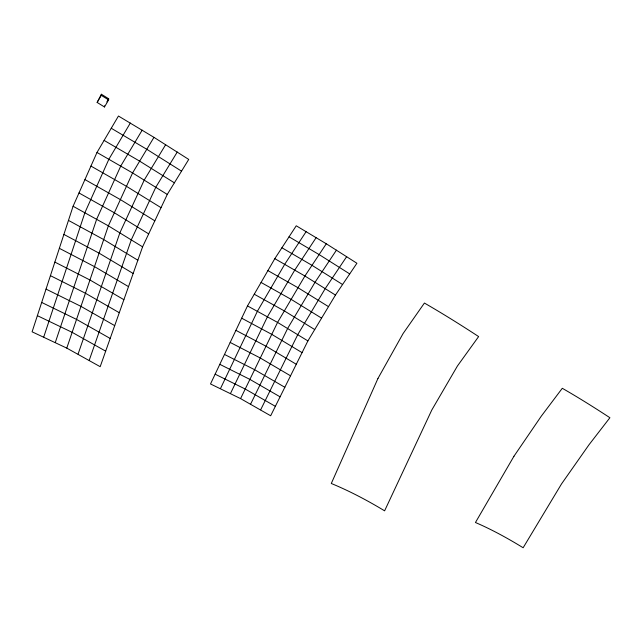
<?xml version="1.0" encoding="UTF-8"?>
<svg xmlns="http://www.w3.org/2000/svg" width="642" height="642" viewBox="0 0 642 642"><rect width="100%" height="100%" fill="white"/><g stroke="black" fill="none" stroke-linecap="round" stroke-linejoin="round"><path stroke-width="0.96" d="M108.61 99.903L108.683 98.78L101.396 94.246L97.143 102.439L104.477 106.973L108.61 99.903L101.267 95.345L101.396 94.246M104.477 106.973L104.582 105.794M73.084 206.259L32.1 331.81L66.776 348.116L100.184 366.686L142.588 246.841L167.265 194.422L188.732 159.425L153.968 137.348L118.449 116.033L96.99 152.475L73.084 206.259L108.362 225.848L142.588 246.841M43.76 336.962L84.921 212.606L108.915 159.16L130.334 123.023M55.324 342.411L96.693 219.147L120.784 165.981L142.179 130.141M66.776 348.116L108.362 225.848L132.581 172.939L153.968 137.348M78.083 354.079L119.918 232.717L144.273 180.001L165.668 144.643M89.23 360.274L131.337 239.715L155.845 187.167L177.264 152.01M247.491 305.921L210.504 383.956L240.573 398.61L270.659 415.767L307.903 340.91L335.453 295.063L356.912 263.252L326.288 243.775L296.243 225.791L274.808 258.67L247.491 305.921L277.569 322.412L307.903 340.91M220.487 388.538L257.45 311.161L284.751 264.231L306.154 231.593M230.518 393.426L267.489 316.667L294.798 270.017L316.177 237.588M240.573 398.61L277.569 322.412L304.91 276.012L326.288 243.775M250.637 404.075L287.688 328.375L315.078 282.191L336.464 250.123M260.668 409.797L297.8 334.546L325.261 288.547L346.68 256.615M97.143 102.439L101.267 95.345M106.861 101.893L108.683 98.78M37.372 315.663L72.145 332.339L105.681 351.158M41.682 302.438L76.542 319.411L110.175 338.446M215.142 374.174L245.228 389.036L275.354 406.322M46.039 289.109L80.972 306.378L114.709 325.63M219.805 364.335L249.907 379.398L280.081 396.828M50.429 275.659L85.442 293.242L119.284 312.71M224.499 354.44L254.609 369.704L284.831 387.278M54.851 262.096L89.952 279.992L123.89 299.678M230.181 342.443L260.291 358.003L290.537 375.811M59.353 248.318L94.494 266.631L128.512 286.637M235.911 330.357L266.013 346.231L296.283 364.263M63.887 234.418L99.077 253.149L133.167 273.484M241.681 318.183L271.767 334.362L302.069 352.627M68.461 220.399L103.699 239.562L137.853 260.219M254.256 294.221L284.342 310.921L314.724 329.563M78.99 192.961L114.348 212.775L148.687 233.889M261.061 282.448L291.155 299.365L321.586 318.135M84.945 179.575L120.383 199.598L154.834 220.832M267.907 270.595L298.008 287.728L328.495 306.635M90.947 166.077L126.458 186.316L161.03 207.671M96.99 152.475L132.581 172.939L167.265 194.422M274.808 258.67L304.91 276.012L335.453 295.063M281.91 247.772L311.996 265.323L342.571 284.518M104.1 140.405L139.667 161.15L174.383 182.826M289.052 236.818L319.122 254.577L349.721 273.917M111.251 128.256L146.793 149.281L181.534 171.157M377.969 378.427L331.296 483.482A203.699 72.337 38.7 0 1 384.606 510.831L431.801 410.005L457.425 366.004L478.627 336.577A218.938 29.893 35.8 0 0 424.418 303.056L403.096 333.543L377.969 378.427M513.945 456.253L475.449 522.508A201.187 55.421 40.3 0 1 523.142 547.754L561.533 483.907L588.947 444.842L609.9 417.725A210.833 24.444 36.7 0 0 562.288 388.29L541.278 416.177L513.945 456.253"/></g></svg>
